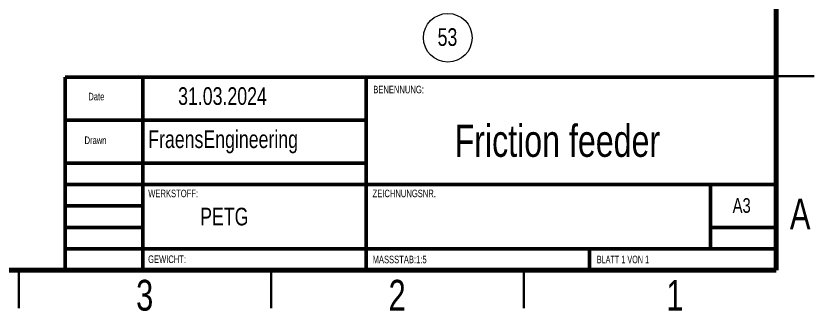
# Model space of a CAD drawing. Header units: millimetres. Extents: x 2 to 418, y 2 to 295.
# Drawn here: x 259.5 to 417.5, y 1.9 to 60.4 of the extents above; entities that cross this region are included whole.
import ezdxf

# ---------------------------------------------------------------- set-up
doc = ezdxf.new("R2010")
doc.units = ezdxf.units.MM
doc.styles.add('SLDTEXTSTYLE0', font='TXT', dxfattribs={"width": 0.75})
doc.styles.add('SLDTEXTSTYLE1', font='TXT', dxfattribs={"width": 0.692308})

# ---------------------------------------------------------------- blocks, each defined once
blk = doc.blocks.new('SW_NOTE_16')
at = {"color": 0, "linetype": 'Continuous', "lineweight": 0}
blk.add_circle((2.59, 2.62), 4.82, dxfattribs=at)
at = {"color": 0, "linetype": 'Continuous', "lineweight": 0, "insert": (2.52, 4.51), "char_height": 3.5, "attachment_point": 2, "style": 'SLDTEXTSTYLE0'}
blk.add_mtext('53', dxfattribs=at)

msp = doc.modelspace()

# ---------------------------------------------------------------- linework, layer by layer
at = {"color": 7, "linetype": 'Continuous', "lineweight": 70}
for p, q in [((410, 287), (410, 10)), ((410, 10), (10, 10))]:
    msp.add_line(p, q, dxfattribs=at)
at = {"color": 7, "linetype": 'Continuous', "lineweight": 50}
for p, q in [((410, 48.25), (269.19417, 48.25)), ((269.19417, 48.25), (269.19417, 10)), ((284.6, 10), (284.6, 48.25)), ((328.8, 48.25), (328.8, 10)), ((328.8, 39.75), (269.19417, 39.75)), ((328.8, 31.25), (269.19417, 31.25)), ((284.6, 27), (269.19417, 27)), ((284.6, 27), (410, 27)), ((397, 14.25), (397, 27)), ((284.6, 22.749928), (269.19417, 22.749928)), ((284.6, 18.5), (269.19417, 18.5)), ((410, 18.5), (397, 18.5)), ((269.19417, 14.25), (410, 14.25)), ((373, 10), (373, 14.25))]:
    msp.add_line(p, q, dxfattribs=at)
at = {"color": 7, "linetype": 'Continuous', "lineweight": 35}
for p, q in [((410, 48.5), (417.5, 48.5)), ((260, 10), (260, 2.5)), ((310, 10), (310, 2.5)), ((360, 10), (360, 2.5))]:
    msp.add_line(p, q, dxfattribs=at)

# ---------------------------------------------------------------- block references
at = {"color": 7, "linetype": 'Continuous', "lineweight": 0}
msp.add_blockref('SW_NOTE_16', (342.384303, 53.462471), dxfattribs=at)

# ---------------------------------------------------------------- texts
for s, insert, char_height, attachment_point, style in [('31.03.2024', (291.565541, 46.278661), 3.5, 1, 'SLDTEXTSTYLE0'), ('BENENNUNG:', (330.202091, 46.576179), 1.5, 1, 'SLDTEXTSTYLE0'), ('Date', (273.782082, 45.181332), 1.5, 1, 'SLDTEXTSTYLE0'), ('Friction feeder', (366.669523, 38.834759), 6.35, 2, 'SLDTEXTSTYLE0'), ('Drawn', (273.031561, 36.519152), 1.5, 1, 'SLDTEXTSTYLE0'), ('FraensEngineering', (285.645862, 37.727753), 3.5, 1, 'SLDTEXTSTYLE0'), ('WERKSTOFF:', (285.645862, 25.986056), 1.5, 1, 'SLDTEXTSTYLE0'), ('ZEICHNUNGSNR.', (330.073966, 25.986056), 1.5, 1, 'SLDTEXTSTYLE0'), ('A3', (401.388728, 24.300445), 2.9104167, 1, 'SLDTEXTSTYLE0'), ('A', (414.756583, 24.22569), 6.096, 2, 'SLDTEXTSTYLE0'), ('PETG', (295.93082, 22.398257), 3.5, 1, 'SLDTEXTSTYLE0'), ('GEWICHT:', (285.617811, 12.949312), 1.4986, 1, 'SLDTEXTSTYLE0'), ('MASSSTAB:1:5', (330.073966, 12.900087), 1.5, 1, 'SLDTEXTSTYLE0'), ('BLATT 1 VON 1', (374.478294, 12.900087), 1.5, 1, 'SLDTEXTSTYLE1'), ('3', (284.938617, 8.11369), 6.096, 2, 'SLDTEXTSTYLE0'), ('2', (334.938617, 8.11369), 6.096, 2, 'SLDTEXTSTYLE0'), ('1', (389.938617, 8.11369), 6.096, 2, 'SLDTEXTSTYLE0')]:
    msp.add_mtext(s, dxfattribs=dict(at, insert=insert, char_height=char_height, attachment_point=attachment_point, style=style))

doc.saveas('drawing.dxf')
